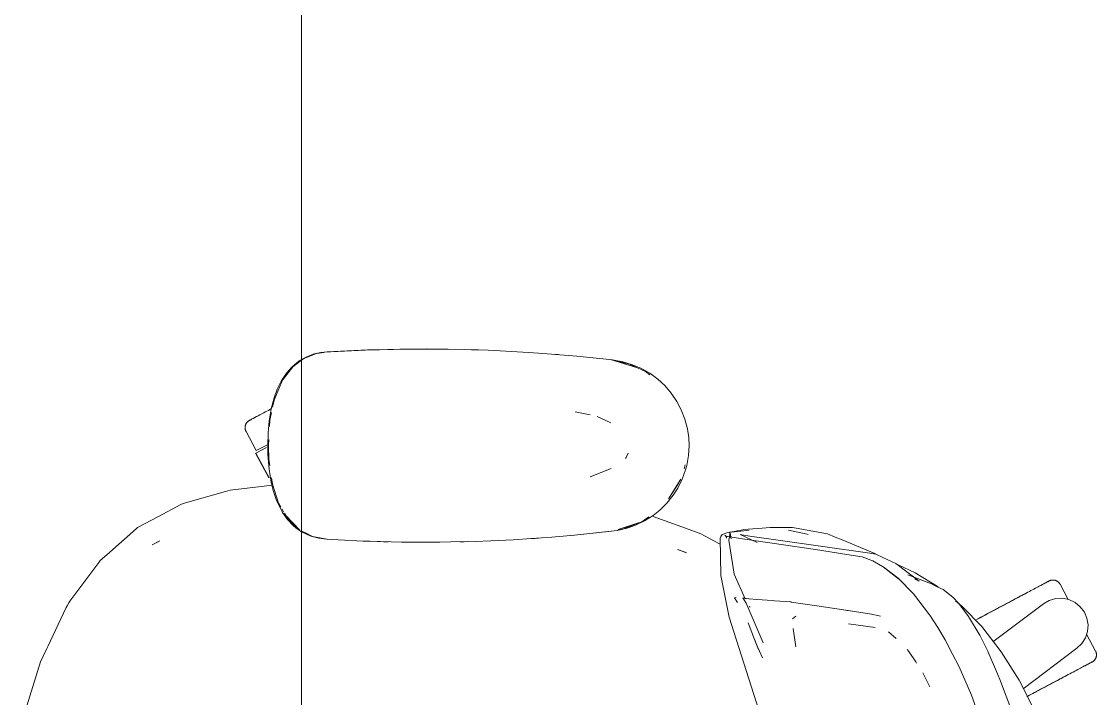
# Model space of a CAD drawing. Header units: millimetres. Extents: x 155927 to 326028, y -36033 to 97293.
# Drawn here: x 196160 to 196699, y 30883 to 31223 of the extents above; entities that cross this region are included whole.
import ezdxf

# ---------------------------------------------------------------- set-up
doc = ezdxf.new("R2010")
doc.units = ezdxf.units.MM
doc.header["$MEASUREMENT"] = 0
doc.layers.add('G-IMPT', color=8, linetype='CONTINUOUS', lineweight=9)
doc.layers.add('I-FURN', color=8, linetype='CONTINUOUS', lineweight=9)

msp = doc.modelspace()

# ---------------------------------------------------------------- linework, layer by layer
at = {"layer": 'G-IMPT'}
for p, q in [((196307.81, 31055.98), (196301.61, 31053.57)), ((196302.64, 31054.24), (196306.28, 31055.64)), ((196307.63, 31056), (196306.28, 31055.64)), ((196307.63, 31056), (196310.02, 31056.45)), ((196307.81, 31055.98), (196311.66, 31056.57)), ((196311.67, 31056.7), (196310.02, 31056.45)), ((196333.46, 31057.79), (196311.67, 31056.7)), ((196332.25, 31057.75), (196311.67, 31056.7)), ((196311.67, 31056.7), (196313.28, 31056.81)), ((196333.46, 31057.79), (196313.28, 31056.81)), ((196353.64, 31058.25), (196332.25, 31057.75)), ((196343.81, 31058.09), (196332.25, 31057.75)), ((196332.25, 31057.75), (196333.46, 31057.79)), ((196353.64, 31058.25), (196333.46, 31057.79)), ((196343.81, 31058.09), (196363.03, 31058.3)), ((196353.64, 31058.25), (196343.81, 31058.09)), ((196373.83, 31058.21), (196343.81, 31058.09)), ((196351.61, 31058.23), (196349.7, 31058.16)), ((196353.64, 31058.21), (196351.61, 31058.23)), ((196373.83, 31058.21), (196353.64, 31058.25)), ((196373.83, 31058.21), (196363.03, 31058.3)), ((196373.83, 31058.21), (196382.25, 31058.04)), ((196394, 31057.65), (196382.25, 31058.04)), ((196387.18, 31057.9), (196385.69, 31057.92)), ((196389.12, 31057.79), (196387.18, 31057.9)), ((196394, 31057.65), (196400.03, 31057.4)), ((196414.17, 31056.59), (196400.03, 31057.4)), ((196419.26, 31056.26), (196414.17, 31056.59)), ((196419.26, 31056.26), (196434.31, 31055.02)), ((196427.44, 31055.61), (196429.12, 31055.44)), ((196299.21, 31052.29), (196295.47, 31049.21)), ((196300.4, 31052.68), (196295.99, 31049.41)), ((196300.4, 31052.97), (196299.21, 31052.29)), ((196302.64, 31054.24), (196300.4, 31052.97)), ((196301.61, 31053.57), (196300.4, 31052.68)), ((196434.31, 31055.02), (196438.44, 31054.67)), ((196438.44, 31054.67), (196456.37, 31052.76)), ((196455.86, 31052.76), (196468.32, 31048.93)), ((196455.86, 31052.76), (196459.17, 31051.85)), ((196456.37, 31052.76), (196461.41, 31051.87)), ((196464.82, 31050.72), (196456.42, 31052.64)), ((196468.32, 31048.93), (196459.17, 31051.85)), ((196466.28, 31050.4), (196461.41, 31051.87)), ((196464.82, 31050.72), (196472.89, 31046.98)), ((196470.51, 31048.59), (196466.28, 31050.4)), ((196290.15, 31042.12), (196292.8, 31046.17)), ((196295.99, 31049.41), (196290.77, 31042.62)), ((196292.8, 31046.17), (196295.47, 31049.21)), ((196470.51, 31048.59), (196474.95, 31046.08)), ((196475, 31045.39), (196472.89, 31046.98)), ((196479.04, 31043.08), (196474.95, 31046.08)), ((196290.15, 31042.12), (196288.16, 31038.05)), ((196290.77, 31042.62), (196288.93, 31038.22)), ((196479.04, 31043.08), (196482.48, 31039.92)), ((196485.8, 31036.08), (196482.48, 31039.92)), ((196286.58, 31033.71), (196288.16, 31038.05)), ((196286.6, 31032.6), (196288.93, 31038.22)), ((196488.63, 31031.92), (196485.8, 31036.08)), ((196286.58, 31033.71), (196285.15, 31028.23)), ((196286.6, 31032.6), (196285.89, 31029.14)), ((196488.63, 31031.92), (196490.82, 31027.75)), ((196284.15, 31022.3), (196285.15, 31028.23)), ((196285.33, 31026.39), (196284.56, 31022.64)), ((196437.65, 31026.8), (196445.09, 31025.22)), ((196455.49, 31021.19), (196448.7, 31024.46)), ((196490.82, 31027.75), (196492.65, 31023.04)), ((196284.15, 31022.3), (196283.58, 31016.15)), ((196284.56, 31022.64), (196284.37, 31019.43)), ((196493.91, 31018.17), (196492.65, 31023.04)), ((196493.91, 31018.17), (196494.56, 31013.66)), ((196283.4, 31009.81), (196283.58, 31016.15)), ((196283.97, 31012.92), (196283.78, 31009.81)), ((196494.73, 31009.81), (196494.56, 31013.66)), ((196283.49, 31005.31), (196283.4, 31009.81)), ((196284.01, 31002.65), (196283.78, 31009.81)), ((196494.73, 31009.81), (196494.44, 31004.77)), ((196283.49, 31005.31), (196284.07, 30997.99)), ((196284.01, 31002.65), (196284.4, 30999.87)), ((196463.1, 31003.76), (196462.81, 31003.31)), ((196464.12, 31005.99), (196463.1, 31003.76)), ((196494.44, 31004.77), (196493.56, 30999.82)), ((196285.18, 30991.23), (196284.07, 30997.99)), ((196445.15, 30994.09), (196455.58, 30998.24)), ((196491.28, 30992.92), (196492.99, 30997.7)), ((196492.19, 30998.13), (196492.81, 31000.16)), ((196493.56, 30999.82), (196492.99, 30997.7)), ((196286.16, 30987.3), (196285.18, 30991.23)), ((196285.27, 30993.68), (196285.74, 30990.39)), ((196490.63, 30993.02), (196484.31, 30983.07)), ((196490.63, 30993.02), (196488.47, 30989.34)), ((196491.28, 30992.92), (196489.04, 30988.41)), ((196262.32, 30986.83), (196240.97, 30980.83)), ((196262.32, 30986.83), (196264.58, 30987.47)), ((196285.85, 30989.88), (196264.58, 30987.47)), ((196285.74, 30990.39), (196288.77, 30981)), ((196286.16, 30987.3), (196287.9, 30982.22)), ((196488.47, 30989.34), (196484.31, 30983.07)), ((196489.04, 30988.41), (196486.77, 30984.87)), ((196239.86, 30980.23), (196228.62, 30974.22)), ((196240.97, 30980.83), (196239.86, 30980.23)), ((196287.9, 30982.22), (196290.11, 30977.58)), ((196288.77, 30981), (196290.01, 30978.91)), ((196483.59, 30980.89), (196479.98, 30977.34)), ((196483.59, 30980.89), (196486.77, 30984.87)), ((196290.11, 30977.58), (196290.91, 30976.21)), ((196290.51, 30978.08), (196291.37, 30976.64)), ((196293.36, 30972.75), (196290.91, 30976.21)), ((196291.84, 30975.85), (196293.73, 30972.69)), ((196292.53, 30974.78), (196293.81, 30973.31)), ((196292.53, 30974.78), (196299.44, 30967.39)), ((196472.35, 30971.99), (196476.67, 30974.72)), ((196479.98, 30977.34), (196476.67, 30974.72)), ((196228.62, 30974.22), (196218.19, 30968.64)), ((196296.22, 30969.7), (196293.36, 30972.75)), ((196293.73, 30972.69), (196299.44, 30967.39)), ((196294.44, 30972.59), (196297.03, 30969.62)), ((196296.22, 30969.7), (196297.55, 30968.57)), ((196299.44, 30967.39), (196297.03, 30969.62)), ((196471.02, 30971.6), (196459.17, 30967.78)), ((196468.32, 30970.69), (196459.17, 30967.78)), ((196461.8, 30967.99), (196469.99, 30971.19)), ((196467.77, 30969.8), (196463.63, 30968.35)), ((196472.35, 30971.99), (196467.77, 30969.8)), ((196471.02, 30971.6), (196468.32, 30970.69)), ((196471.02, 30971.6), (196474.6, 30974.02)), ((196476.68, 30974.27), (196494.72, 30967.66)), ((196202.73, 30955.03), (196217.52, 30968.05)), ((196217.52, 30968.05), (196218.19, 30968.64)), ((196300.4, 30966.61), (196297.55, 30968.57)), ((196301.67, 30966.29), (196300.4, 30966.91)), ((196300.77, 30966.37), (196305.09, 30964.38)), ((196301.67, 30966.29), (196305.93, 30964.18)), ((196309.04, 30963.31), (196305.09, 30964.38)), ((196305.93, 30964.18), (196313.28, 30962.81)), ((196415.55, 30963.13), (196425.84, 30963.86)), ((196437.24, 30964.84), (196425.84, 30963.86)), ((196458.67, 30967.2), (196435.72, 30964.74)), ((196435.72, 30964.74), (196455.86, 30966.86)), ((196458.67, 30967.2), (196437.24, 30964.84)), ((196458.67, 30967.2), (196455.86, 30966.86)), ((196458.67, 30967.2), (196463.63, 30968.35)), ((196458.75, 30967.41), (196461.8, 30967.99)), ((196494.72, 30967.66), (196500.69, 30965.47)), ((196502.45, 30964.54), (196500.69, 30965.47)), ((196510.35, 30960.4), (196502.45, 30964.54)), ((196510.29, 30963.59), (196510.89, 30964.62)), ((196510.77, 30964), (196510.89, 30964.62)), ((196510.77, 30964), (196510.87, 30964.55)), ((196510.89, 30964.62), (196510.87, 30964.55)), ((196511.27, 30965.12), (196510.89, 30964.62)), ((196511.81, 30965.44), (196511.27, 30965.12)), ((196511.81, 30965.44), (196513.67, 30965.99)), ((196513.16, 30964.4), (196512.66, 30964.79)), ((196513.75, 30964.23), (196512.66, 30964.79)), ((196513.75, 30964.23), (196513.13, 30964.4)), ((196513.13, 30964.4), (196519.4, 30963.29)), ((196513.16, 30964.4), (196513.48, 30963.86)), ((196513.56, 30963.36), (196513.48, 30963.86)), ((196516.95, 30966.53), (196513.67, 30965.99)), ((196515.27, 30965.93), (196514.59, 30962.35)), ((196517.36, 30966.78), (196515.04, 30966.34)), ((196515.76, 30963.06), (196515.04, 30966.34)), ((196515.76, 30963.06), (196515.27, 30965.93)), ((196516.95, 30966.53), (196517.56, 30966.6)), ((196521.61, 30967.6), (196517.36, 30966.78)), ((196517.56, 30966.6), (196522.25, 30967.12)), ((196520.37, 30965.2), (196528.78, 30961.21)), ((196520.37, 30965.2), (196521.24, 30965.06)), ((196526.26, 30964.23), (196521.24, 30965.06)), ((196522.08, 30967.64), (196521.61, 30967.6)), ((196522.08, 30967.64), (196531.4, 30968.44)), ((196522.25, 30967.12), (196524.84, 30967.33)), ((196526.26, 30964.23), (196527.55, 30964.01)), ((196538.22, 30962.57), (196527.55, 30964.01)), ((196531.4, 30968.44), (196535.36, 30968.78)), ((196539.53, 30968.78), (196535.36, 30968.78)), ((196546.5, 30968.76), (196539.53, 30968.78)), ((196544.63, 30967.35), (196553.94, 30965.3)), ((196546.5, 30968.76), (196564.19, 30965.52)), ((196553.94, 30965.3), (196554.51, 30965.15)), ((196564.19, 30965.52), (196568.05, 30963.92)), ((196571.42, 30962.53), (196568.05, 30963.92)), ((196225.49, 30960.02), (196229.38, 30961.98)), ((196225.49, 30960.02), (196227.78, 30961.2)), ((196227.78, 30961.2), (196229.38, 30961.98)), ((196313.05, 30962.81), (196309.04, 30963.31)), ((196318.72, 30962.53), (196313.05, 30962.81)), ((196318.72, 30962.53), (196331.28, 30961.91)), ((196334.82, 30961.79), (196331.28, 30961.91)), ((196350.49, 30961.41), (196334.82, 30961.79)), ((196338.22, 30961.73), (196341.55, 30961.59)), ((196343.77, 30961.59), (196341.55, 30961.59)), ((196350.49, 30961.41), (196355, 30961.36)), ((196355, 30961.36), (196369.72, 30961.37)), ((196375.19, 30961.44), (196369.72, 30961.37)), ((196375.19, 30961.44), (196387.49, 30961.73)), ((196381.97, 30961.58), (196379.89, 30961.58)), ((196383.62, 30961.65), (196381.97, 30961.58)), ((196395.37, 30962.03), (196387.49, 30961.73)), ((196395.37, 30962.03), (196406.68, 30962.57)), ((196415.55, 30963.13), (196406.68, 30962.57)), ((196417.59, 30963.27), (196415.69, 30963.18)), ((196417.59, 30963.27), (196419.01, 30963.4)), ((196510.67, 30944.6), (196510.29, 30963.59)), ((196517.3, 30945.3), (196514.59, 30962.35)), ((196519.4, 30963.29), (196527.25, 30962.18)), ((196527.25, 30962.18), (196558.13, 30957.63)), ((196538.22, 30962.57), (196585.43, 30955.9)), ((196587.87, 30955.74), (196571.42, 30962.53)), ((196202.73, 30955.03), (196199.47, 30952.16)), ((196493.41, 30956.06), (196488.95, 30957.7)), ((196488.95, 30957.7), (196492.83, 30956.32)), ((196493.41, 30956.06), (196492.83, 30956.32)), ((196558.13, 30957.63), (196573.89, 30955.23)), ((196581.57, 30953.93), (196573.89, 30955.23)), ((196581.57, 30953.93), (196586.36, 30952.18)), ((196585.43, 30955.9), (196588.43, 30955.25)), ((196589.04, 30954.97), (196587.87, 30955.74)), ((196591.79, 30953.68), (196588.43, 30955.25)), ((196591.79, 30953.68), (196598.31, 30950.64)), ((196184.18, 30931.7), (196198.75, 30951.19)), ((196198.75, 30951.19), (196199.47, 30952.16)), ((196586.78, 30951.97), (196586.36, 30952.18)), ((196592.61, 30948.68), (196586.78, 30951.97)), ((196592.61, 30948.68), (196599.58, 30943.26)), ((196599.79, 30942.96), (196592.84, 30948.35)), ((196592.84, 30948.35), (196596.21, 30945.76)), ((196610.02, 30941.7), (196598.31, 30950.64)), ((196599.5, 30949.97), (196608.13, 30945.99)), ((196510.67, 30944.6), (196514.87, 30923.65)), ((196517.3, 30945.3), (196522.91, 30932.95)), ((196599.79, 30942.96), (196596.21, 30945.76)), ((196607.31, 30935.36), (196599.58, 30943.26)), ((196604.36, 30944.94), (196616.27, 30940.43)), ((196610.02, 30941.7), (196607.98, 30942.86)), ((196608.13, 30945.99), (196619.58, 30938.87)), ((196618.5, 30939.35), (196616.27, 30940.43)), ((196620.93, 30938.18), (196618.5, 30939.35)), ((196622.07, 30937.56), (196620.93, 30938.18)), ((196622.07, 30937.56), (196626.93, 30933.7)), ((196184.18, 30931.7), (196183.72, 30930.92)), ((196517.44, 30933.48), (196517.5, 30933.5)), ((196517.44, 30933.48), (196519.03, 30931.01)), ((196518.38, 30933.77), (196517.5, 30933.5)), ((196519.03, 30931.01), (196517.5, 30933.5)), ((196517.5, 30933.5), (196518.99, 30931.03)), ((196522.37, 30933.18), (196521.65, 30933.47)), ((196521.65, 30933.47), (196523.41, 30930.8)), ((196522.37, 30933.18), (196522.38, 30933.18)), ((196524.76, 30932.88), (196522.38, 30933.18)), ((196524.76, 30932.88), (196524.84, 30932.88)), ((196528.72, 30932.58), (196524.84, 30932.88)), ((196536.58, 30932.02), (196528.72, 30932.58)), ((196537.56, 30931.95), (196536.58, 30932.02)), ((196545.81, 30931.33), (196537.56, 30931.95)), ((196607.31, 30935.36), (196615.33, 30924.92)), ((196626.93, 30933.7), (196629.83, 30930.68)), ((196631.5, 30929.26), (196628.32, 30931.85)), ((196182.35, 30928.64), (196173.09, 30909)), ((196182.35, 30928.64), (196182.78, 30929.35)), ((196183.72, 30930.92), (196182.78, 30929.35)), ((196523.41, 30930.8), (196531.84, 30910.82)), ((196524.86, 30929.08), (196525.3, 30928.81)), ((196545.81, 30931.33), (196545.89, 30931.32)), ((196559.96, 30929.29), (196545.89, 30931.32)), ((196559.96, 30929.29), (196573.31, 30927.17)), ((196573.31, 30927.17), (196573.82, 30927.09)), ((196574.43, 30927), (196573.82, 30927.09)), ((196574.43, 30927), (196586.16, 30925.2)), ((196629.83, 30930.68), (196634.54, 30924.55)), ((196631.5, 30929.26), (196641.46, 30918.96)), ((196530.86, 30873.41), (196514.87, 30923.65)), ((196527.55, 30912.46), (196524.29, 30920.93)), ((196546.55, 30922.94), (196548.19, 30924.22)), ((196586.16, 30925.2), (196586.62, 30925.12)), ((196588.61, 30924.7), (196586.62, 30925.12)), ((196590.77, 30924.24), (196588.61, 30924.7)), ((196615.5, 30924.67), (196615.33, 30924.92)), ((196619.39, 30918.57), (196615.5, 30924.67)), ((196634.54, 30924.55), (196635.41, 30923.26)), ((196640.14, 30915.26), (196635.41, 30923.26)), ((196546.9, 30917.99), (196548.3, 30908.83)), ((196546.9, 30917.99), (196546.94, 30917.64)), ((196574.73, 30920.32), (196588.09, 30918.54)), ((196588.09, 30918.54), (196587.62, 30918.68)), ((196598.59, 30913.04), (196594.68, 30916.38)), ((196619.39, 30918.57), (196623.15, 30912.34)), ((196651.26, 30906.36), (196641.46, 30918.96)), ((196529.56, 30907.56), (196527.54, 30912.67)), ((196527.54, 30912.67), (196529.57, 30907.55)), ((196527.55, 30912.46), (196529.56, 30907.56)), ((196528.57, 30910.08), (196531.61, 30903.37)), ((196626.72, 30905.55), (196623.15, 30912.34)), ((196640.45, 30914.66), (196640.14, 30915.26)), ((196640.45, 30914.66), (196644.45, 30906.65)), ((196169.47, 30901.32), (196172.66, 30908.08)), ((196173.09, 30909), (196172.66, 30908.08)), ((196604.86, 30906.41), (196604.11, 30907.51)), ((196604.86, 30906.41), (196608.35, 30901.27)), ((196626.72, 30905.55), (196630.11, 30898.82)), ((196644.67, 30906.21), (196644.45, 30906.65)), ((196644.67, 30906.21), (196649.44, 30895.25)), ((196660.24, 30892.07), (196651.26, 30906.36)), ((196169.47, 30901.32), (196164.15, 30884.04)), ((196608.35, 30901.27), (196608.75, 30900.7)), ((196611.89, 30895.8), (196615.43, 30888.83)), ((196636.29, 30884.6), (196630.11, 30898.82)), ((196649.44, 30895.25), (196650.92, 30891.57)), ((196656.52, 30876.5), (196650.92, 30891.57)), ((196667.33, 30878.29), (196660.24, 30892.07)), ((196164.15, 30884.04), (196159.95, 30870.44)), ((196641.75, 30869.72), (196636.29, 30884.6))]:
    msp.add_line(p, q, dxfattribs=at)
at = {"layer": 'I-FURN'}
for p, q in [((196300.4, 30007.61), (196300.4, 31407.61)), ((196300.4, 31407.61), (196300.4, 30007.61)), ((196275.65, 31023.18), (196275.34, 31023.02)), ((196275.48, 31023.09), (196275.81, 31023.27)), ((196276.01, 31023.37), (196275.65, 31023.18)), ((196275.81, 31023.27), (196276.19, 31023.47)), ((196276.4, 31023.58), (196276.01, 31023.37)), ((196276.19, 31023.47), (196276.6, 31023.69)), ((196276.83, 31023.81), (196276.4, 31023.58)), ((196276.6, 31023.69), (196277.04, 31023.92)), ((196277.3, 31024.06), (196276.83, 31023.81)), ((196277.04, 31023.92), (196277.52, 31024.18)), ((196277.8, 31024.33), (196277.3, 31024.06)), ((196277.52, 31024.18), (196278.04, 31024.45)), ((196278.33, 31024.61), (196277.8, 31024.33)), ((196278.04, 31024.45), (196278.59, 31024.75)), ((196278.9, 31024.91), (196278.33, 31024.61)), ((196278.59, 31024.75), (196279.18, 31025.06)), ((196279.5, 31025.23), (196278.9, 31024.91)), ((196280.14, 31025.57), (196279.5, 31025.23)), ((196280.8, 31025.92), (196280.14, 31025.57)), ((196281.5, 31026.29), (196280.8, 31025.92)), ((196282.22, 31026.68), (196281.5, 31026.29)), ((196282.97, 31027.07), (196282.22, 31026.68)), ((196283.74, 31027.49), (196282.97, 31027.07)), ((196284.54, 31027.91), (196283.74, 31027.49)), ((196285.37, 31028.35), (196284.54, 31027.91)), ((196272.06, 31018.98), (196272.07, 31019.14)), ((196272.06, 31018.82), (196272.06, 31018.98)), ((196272.07, 31018.66), (196272.06, 31018.82)), ((196272.07, 31019.14), (196272.09, 31019.3)), ((196272.08, 31018.5), (196272.07, 31018.66)), ((196272.1, 31018.34), (196272.08, 31018.5)), ((196272.09, 31019.3), (196272.11, 31019.46)), ((196272.12, 31018.18), (196272.1, 31018.34)), ((196272.11, 31019.46), (196272.14, 31019.62)), ((196272.15, 31018.02), (196272.12, 31018.18)), ((196272.14, 31019.62), (196272.17, 31019.78)), ((196272.19, 31017.86), (196272.15, 31018.02)), ((196272.17, 31019.78), (196272.21, 31019.93)), ((196272.23, 31017.71), (196272.19, 31017.86)), ((196272.21, 31019.93), (196272.26, 31020.09)), ((196272.26, 31020.09), (196272.31, 31020.24)), ((196272.31, 31020.24), (196272.37, 31020.39)), ((196272.37, 31020.39), (196272.43, 31020.54)), ((196272.43, 31020.54), (196272.5, 31020.68)), ((196272.5, 31020.68), (196272.58, 31020.83)), ((196272.58, 31020.83), (196272.66, 31020.96)), ((196272.66, 31020.96), (196272.75, 31021.1)), ((196272.75, 31021.1), (196272.84, 31021.23)), ((196272.84, 31021.23), (196272.94, 31021.36)), ((196272.94, 31021.36), (196273.04, 31021.48)), ((196273.04, 31021.48), (196273.15, 31021.6)), ((196273.15, 31021.6), (196273.26, 31021.72)), ((196273.26, 31021.72), (196273.38, 31021.83)), ((196273.38, 31021.83), (196273.5, 31021.94)), ((196273.5, 31021.94), (196273.62, 31022.04)), ((196273.62, 31022.04), (196273.75, 31022.14)), ((196273.75, 31022.14), (196273.89, 31022.23)), ((196273.89, 31022.23), (196274.02, 31022.31)), ((196274.02, 31022.31), (196274.16, 31022.39)), ((196274.16, 31022.39), (196274.2, 31022.41)), ((196274.2, 31022.41), (196274.22, 31022.42)), ((196274.21, 31022.42), (196274.2, 31022.41)), ((196274.25, 31022.44), (196274.21, 31022.42)), ((196274.22, 31022.42), (196274.28, 31022.46)), ((196274.33, 31022.48), (196274.25, 31022.44)), ((196274.28, 31022.46), (196274.38, 31022.51)), ((196274.45, 31022.55), (196274.33, 31022.48)), ((196274.38, 31022.51), (196274.52, 31022.58)), ((196274.61, 31022.63), (196274.45, 31022.55)), ((196274.52, 31022.58), (196274.7, 31022.68)), ((196274.82, 31022.74), (196274.61, 31022.63)), ((196274.7, 31022.68), (196274.92, 31022.8)), ((196275.06, 31022.87), (196274.82, 31022.74)), ((196274.92, 31022.8), (196275.18, 31022.93)), ((196275.34, 31023.02), (196275.06, 31022.87)), ((196275.18, 31022.93), (196275.48, 31023.09)), ((196272.28, 31017.55), (196272.23, 31017.71)), ((196272.33, 31017.4), (196272.28, 31017.55)), ((196272.39, 31017.25), (196272.33, 31017.4)), ((196272.46, 31017.11), (196272.39, 31017.25)), ((196272.53, 31016.96), (196272.46, 31017.11)), ((196272.53, 31016.96), (196277.68, 31007.28)), ((196277.5, 31006.05), (196282.79, 31008.86)), ((196277.68, 31007.28), (196283.31, 31010.27)), ((196277.33, 31005.95), (196283.9, 30993.59)), ((196284.07, 30993.68), (196277.5, 31006.05)), ((196284.17, 30993.73), (196284.07, 30993.68)), ((196676.18, 30942.24), (196676.34, 30942.28)), ((196676.34, 30942.28), (196676.5, 30942.31)), ((196676.5, 30942.31), (196676.66, 30942.33)), ((196676.66, 30942.33), (196676.82, 30942.35)), ((196676.82, 30942.35), (196676.98, 30942.36)), ((196676.98, 30942.36), (196677.14, 30942.36)), ((196677.14, 30942.36), (196677.3, 30942.36)), ((196677.3, 30942.36), (196677.46, 30942.35)), ((196677.46, 30942.35), (196677.62, 30942.34)), ((196677.62, 30942.34), (196677.78, 30942.32)), ((196677.78, 30942.32), (196677.94, 30942.29)), ((196677.94, 30942.29), (196678.1, 30942.26)), ((196666.16, 30937.04), (196665.37, 30936.62)), ((196666.92, 30937.45), (196666.16, 30937.04)), ((196667.66, 30937.84), (196666.92, 30937.45)), ((196668.37, 30938.21), (196667.66, 30937.84)), ((196669.04, 30938.57), (196668.37, 30938.21)), ((196669.69, 30938.92), (196669.04, 30938.57)), ((196670.31, 30939.25), (196669.69, 30938.92)), ((196670.89, 30939.56), (196670.31, 30939.25)), ((196670.58, 30939.39), (196671.15, 30939.69)), ((196671.44, 30939.85), (196670.89, 30939.56)), ((196671.15, 30939.69), (196671.68, 30939.98)), ((196671.96, 30940.12), (196671.44, 30939.85)), ((196671.68, 30939.98), (196672.19, 30940.25)), ((196672.44, 30940.38), (196671.96, 30940.12)), ((196672.19, 30940.25), (196672.65, 30940.49)), ((196672.89, 30940.62), (196672.44, 30940.38)), ((196672.65, 30940.49), (196673.08, 30940.72)), ((196673.3, 30940.84), (196672.89, 30940.62)), ((196673.08, 30940.72), (196673.47, 30940.93)), ((196673.67, 30941.03), (196673.3, 30940.84)), ((196673.47, 30940.93), (196673.83, 30941.12)), ((196674.01, 30941.21), (196673.67, 30941.03)), ((196673.83, 30941.12), (196674.15, 30941.29)), ((196674.3, 30941.37), (196674.01, 30941.21)), ((196674.15, 30941.29), (196674.43, 30941.44)), ((196674.56, 30941.51), (196674.3, 30941.37)), ((196674.43, 30941.44), (196674.67, 30941.56)), ((196674.78, 30941.63), (196674.56, 30941.51)), ((196674.67, 30941.56), (196674.87, 30941.67)), ((196674.96, 30941.72), (196674.78, 30941.63)), ((196674.87, 30941.67), (196675.03, 30941.76)), ((196675.1, 30941.8), (196674.96, 30941.72)), ((196675.03, 30941.76), (196675.15, 30941.82)), ((196675.2, 30941.85), (196675.1, 30941.8)), ((196675.15, 30941.82), (196675.23, 30941.87)), ((196675.26, 30941.88), (196675.2, 30941.85)), ((196675.23, 30941.87), (196675.28, 30941.89)), ((196675.28, 30941.89), (196675.26, 30941.88)), ((196675.28, 30941.89), (196675.43, 30941.96)), ((196675.28, 30941.89), (196675.28, 30941.89)), ((196675.43, 30941.96), (196675.57, 30942.03)), ((196675.57, 30942.03), (196675.72, 30942.09)), ((196675.72, 30942.09), (196675.87, 30942.15)), ((196675.87, 30942.15), (196676.03, 30942.2)), ((196676.03, 30942.2), (196676.18, 30942.24)), ((196678.1, 30942.26), (196678.25, 30942.22)), ((196678.25, 30942.22), (196678.41, 30942.17)), ((196678.41, 30942.17), (196678.56, 30942.12)), ((196678.56, 30942.12), (196678.71, 30942.06)), ((196678.71, 30942.06), (196678.86, 30941.99)), ((196678.86, 30941.99), (196679, 30941.92)), ((196679, 30941.92), (196679.15, 30941.85)), ((196679.15, 30941.85), (196679.29, 30941.77)), ((196679.29, 30941.77), (196679.42, 30941.68)), ((196679.42, 30941.68), (196679.55, 30941.59)), ((196679.55, 30941.59), (196679.68, 30941.49)), ((196679.68, 30941.49), (196679.81, 30941.39)), ((196679.81, 30941.39), (196679.93, 30941.28)), ((196679.93, 30941.28), (196680.04, 30941.17)), ((196680.04, 30941.17), (196680.15, 30941.05)), ((196680.15, 30941.05), (196680.26, 30940.93)), ((196680.26, 30940.93), (196680.36, 30940.8)), ((196680.36, 30940.8), (196680.46, 30940.67)), ((196680.46, 30940.67), (196680.55, 30940.54)), ((196680.55, 30940.54), (196680.63, 30940.4)), ((196680.63, 30940.4), (196680.71, 30940.26)), ((196680.71, 30940.26), (196680.73, 30940.23)), ((196684.76, 30932.64), (196680.73, 30940.23)), ((196654.87, 30931.04), (196655.86, 30931.56)), ((196656.38, 30931.84), (196655.4, 30931.32)), ((196655.86, 30931.56), (196656.83, 30932.08)), ((196657.35, 30932.36), (196656.38, 30931.84)), ((196656.83, 30932.08), (196657.79, 30932.59)), ((196658.31, 30932.87), (196657.35, 30932.36)), ((196657.79, 30932.59), (196658.75, 30933.1)), ((196659.25, 30933.37), (196658.31, 30932.87)), ((196658.75, 30933.1), (196659.68, 30933.6)), ((196660.18, 30933.86), (196659.25, 30933.37)), ((196659.68, 30933.6), (196660.61, 30934.09)), ((196661.1, 30934.35), (196660.18, 30933.86)), ((196660.61, 30934.09), (196661.51, 30934.57)), ((196661.99, 30934.83), (196661.1, 30934.35)), ((196661.51, 30934.57), (196662.4, 30935.04)), ((196662.87, 30935.29), (196661.99, 30934.83)), ((196662.4, 30935.04), (196663.27, 30935.5)), ((196663.73, 30935.75), (196662.87, 30935.29)), ((196663.27, 30935.5), (196664.11, 30935.95)), ((196664.56, 30936.19), (196663.73, 30935.75)), ((196665.37, 30936.62), (196664.56, 30936.19)), ((196672.39, 30930.45), (196675.31, 30932.14)), ((196675.31, 30932.14), (196678.55, 30933.08)), ((196678.55, 30933.08), (196681.92, 30933.22)), ((196681.92, 30933.22), (196685.22, 30932.55)), ((196685.22, 30932.55), (196688.27, 30931.11)), ((196644.88, 30925.73), (196645.87, 30926.25)), ((196646.41, 30926.54), (196645.42, 30926.01)), ((196645.87, 30926.25), (196646.87, 30926.78)), ((196647.4, 30927.07), (196646.41, 30926.54)), ((196646.87, 30926.78), (196647.87, 30927.31)), ((196647.07, 30911.37), (196672.39, 30930.45)), ((196648.41, 30927.6), (196647.4, 30927.07)), ((196647.87, 30927.31), (196648.87, 30927.85)), ((196649.41, 30928.14), (196648.41, 30927.6)), ((196648.87, 30927.85), (196649.87, 30928.38)), ((196650.42, 30928.67), (196649.41, 30928.14)), ((196649.87, 30928.38), (196650.88, 30928.92)), ((196651.42, 30929.2), (196650.42, 30928.67)), ((196650.88, 30928.92), (196651.88, 30929.45)), ((196652.42, 30929.74), (196651.42, 30929.2)), ((196651.88, 30929.45), (196652.88, 30929.98)), ((196653.42, 30930.27), (196652.42, 30929.74)), ((196652.88, 30929.98), (196653.88, 30930.51)), ((196654.42, 30930.8), (196653.42, 30930.27)), ((196653.88, 30930.51), (196654.87, 30931.04)), ((196655.4, 30931.32), (196654.42, 30930.8)), ((196688.27, 30931.11), (196690.89, 30928.98)), ((196690.89, 30928.98), (196692.92, 30926.28)), ((196692.92, 30926.28), (196694.24, 30923.18)), ((196639.68, 30922.96), (196638.78, 30922.48)), ((196639.19, 30922.7), (196640.11, 30923.19)), ((196640.61, 30923.45), (196639.68, 30922.96)), ((196640.11, 30923.19), (196641.04, 30923.68)), ((196641.54, 30923.95), (196640.61, 30923.45)), ((196641.04, 30923.68), (196641.98, 30924.18)), ((196642.5, 30924.46), (196641.54, 30923.95)), ((196641.98, 30924.18), (196642.94, 30924.69)), ((196643.46, 30924.97), (196642.5, 30924.46)), ((196642.94, 30924.69), (196643.91, 30925.21)), ((196644.43, 30925.49), (196643.46, 30924.97)), ((196643.91, 30925.21), (196644.88, 30925.73)), ((196645.42, 30926.01), (196644.43, 30925.49)), ((196694.24, 30923.18), (196694.79, 30919.85)), ((196694.52, 30916.49), (196693.46, 30913.29)), ((196694.79, 30919.85), (196694.52, 30916.49)), ((196691.66, 30910.44), (196689.23, 30908.1)), ((196693.46, 30913.29), (196691.66, 30910.44)), ((196698.54, 30906.73), (196694.07, 30915.14)), ((196689.23, 30908.1), (196662.16, 30887.7)), ((196698.54, 30906.73), (196698.62, 30906.58)), ((196698.62, 30906.58), (196698.68, 30906.44)), ((196698.68, 30906.44), (196698.74, 30906.29)), ((196698.74, 30906.29), (196698.8, 30906.14)), ((196698.8, 30906.14), (196698.85, 30905.98)), ((196698.85, 30905.98), (196698.89, 30905.83)), ((196698.89, 30905.83), (196698.93, 30905.67)), ((196698.93, 30905.67), (196698.96, 30905.51)), ((196698.96, 30905.51), (196698.98, 30905.35)), ((196698.98, 30905.35), (196699, 30905.19)), ((196699.01, 30904.55), (196698.99, 30904.39)), ((196699, 30905.19), (196699.01, 30905.03)), ((196699.01, 30905.03), (196699.02, 30904.87)), ((196699.02, 30904.87), (196699.01, 30904.71)), ((196699.01, 30904.71), (196699.01, 30904.55)), ((196693.04, 30899.23), (196692.49, 30898.94)), ((196692.74, 30899.08), (196693.28, 30899.36)), ((196693.55, 30899.51), (196693.04, 30899.23)), ((196693.28, 30899.36), (196693.78, 30899.63)), ((196694.04, 30899.77), (196693.55, 30899.51)), ((196693.78, 30899.63), (196694.25, 30899.88)), ((196694.48, 30900), (196694.04, 30899.77)), ((196694.25, 30899.88), (196694.68, 30900.11)), ((196694.89, 30900.22), (196694.48, 30900)), ((196694.68, 30900.11), (196695.07, 30900.31)), ((196695.27, 30900.42), (196694.89, 30900.22)), ((196695.07, 30900.31), (196695.43, 30900.5)), ((196695.6, 30900.6), (196695.27, 30900.42)), ((196695.43, 30900.5), (196695.74, 30900.67)), ((196695.9, 30900.76), (196695.6, 30900.6)), ((196695.74, 30900.67), (196696.02, 30900.82)), ((196696.16, 30900.89), (196695.9, 30900.76)), ((196696.02, 30900.82), (196696.26, 30900.95)), ((196696.38, 30901.01), (196696.16, 30900.89)), ((196696.26, 30900.95), (196696.46, 30901.06)), ((196696.56, 30901.11), (196696.38, 30901.01)), ((196696.46, 30901.06), (196696.63, 30901.14)), ((196696.7, 30901.18), (196696.56, 30901.11)), ((196696.63, 30901.14), (196696.75, 30901.21)), ((196696.8, 30901.23), (196696.7, 30901.18)), ((196696.75, 30901.21), (196696.83, 30901.25)), ((196696.86, 30901.27), (196696.8, 30901.23)), ((196696.83, 30901.25), (196696.87, 30901.27)), ((196696.88, 30901.28), (196696.86, 30901.27)), ((196696.87, 30901.27), (196696.88, 30901.28)), ((196696.92, 30901.3), (196696.88, 30901.28)), ((196697.06, 30901.38), (196696.92, 30901.3)), ((196697.19, 30901.46), (196697.06, 30901.38)), ((196697.33, 30901.55), (196697.19, 30901.46)), ((196697.45, 30901.65), (196697.33, 30901.55)), ((196697.58, 30901.75), (196697.45, 30901.65)), ((196697.7, 30901.86), (196697.58, 30901.75)), ((196697.82, 30901.97), (196697.7, 30901.86)), ((196697.93, 30902.08), (196697.82, 30901.97)), ((196698.04, 30902.2), (196697.93, 30902.08)), ((196698.14, 30902.33), (196698.04, 30902.2)), ((196698.24, 30902.46), (196698.14, 30902.33)), ((196698.33, 30902.59), (196698.24, 30902.46)), ((196698.42, 30902.72), (196698.33, 30902.59)), ((196698.5, 30902.86), (196698.42, 30902.72)), ((196698.58, 30903), (196698.5, 30902.86)), ((196698.65, 30903.15), (196698.58, 30903)), ((196698.71, 30903.3), (196698.65, 30903.15)), ((196698.77, 30903.45), (196698.71, 30903.3)), ((196698.82, 30903.6), (196698.77, 30903.45)), ((196698.87, 30903.75), (196698.82, 30903.6)), ((196698.91, 30903.91), (196698.87, 30903.75)), ((196698.94, 30904.07), (196698.91, 30903.91)), ((196698.97, 30904.23), (196698.94, 30904.07)), ((196698.99, 30904.39), (196698.97, 30904.23)), ((196682.2, 30893.47), (196683.11, 30893.95)), ((196683.11, 30893.95), (196683.99, 30894.43)), ((196683.99, 30894.43), (196684.86, 30894.89)), ((196684.86, 30894.89), (196685.71, 30895.34)), ((196685.71, 30895.34), (196686.53, 30895.78)), ((196686.53, 30895.78), (196687.33, 30896.2)), ((196687.33, 30896.2), (196688.11, 30896.61)), ((196688.11, 30896.61), (196688.86, 30897.01)), ((196688.86, 30897.01), (196689.58, 30897.4)), ((196689.58, 30897.4), (196690.28, 30897.77)), ((196690.28, 30897.77), (196690.94, 30898.12)), ((196690.94, 30898.12), (196691.57, 30898.46)), ((196691.57, 30898.46), (196692.18, 30898.78)), ((196692.49, 30898.94), (196691.9, 30898.63)), ((196692.18, 30898.78), (196692.74, 30899.08)), ((196673.02, 30888.59), (196672.01, 30888.05)), ((196672.47, 30888.3), (196673.48, 30888.83)), ((196674.02, 30889.12), (196673.02, 30888.59)), ((196673.48, 30888.83), (196674.48, 30889.37)), ((196675.02, 30889.65), (196674.02, 30889.12)), ((196674.48, 30889.37), (196675.48, 30889.9)), ((196676.01, 30890.18), (196675.02, 30889.65)), ((196675.48, 30889.9), (196676.47, 30890.42)), ((196677, 30890.71), (196676.01, 30890.18)), ((196676.47, 30890.42), (196677.45, 30890.95)), ((196677.98, 30891.23), (196677, 30890.71)), ((196677.45, 30890.95), (196678.43, 30891.47)), ((196678.95, 30891.74), (196677.98, 30891.23)), ((196678.43, 30891.47), (196679.39, 30891.98)), ((196679.9, 30892.25), (196678.95, 30891.74)), ((196679.39, 30891.98), (196680.34, 30892.48)), ((196680.85, 30892.75), (196679.9, 30892.25)), ((196680.34, 30892.48), (196681.28, 30892.98)), ((196681.78, 30893.25), (196680.85, 30892.75)), ((196681.28, 30892.98), (196682.2, 30893.47)), ((196682.69, 30893.73), (196681.78, 30893.25)), ((196665.05, 30884.36), (196664.09, 30883.84)), ((196664.53, 30884.08), (196665.5, 30884.59)), ((196666.03, 30884.87), (196665.05, 30884.36)), ((196665.5, 30884.59), (196666.48, 30885.11)), ((196667.01, 30885.4), (196666.03, 30884.87)), ((196666.48, 30885.11), (196667.47, 30885.64)), ((196668, 30885.92), (196667.01, 30885.4)), ((196667.47, 30885.64), (196668.46, 30886.17)), ((196669, 30886.45), (196668, 30885.92)), ((196668.46, 30886.17), (196669.46, 30886.7)), ((196670, 30886.99), (196669, 30886.45)), ((196669.46, 30886.7), (196670.46, 30887.23)), ((196671.01, 30887.52), (196670, 30886.99)), ((196670.46, 30887.23), (196671.47, 30887.77)), ((196672.01, 30888.05), (196671.01, 30887.52)), ((196671.47, 30887.77), (196672.47, 30888.3))]:
    msp.add_line(p, q, dxfattribs=at)

doc.saveas('drawing.dxf')
